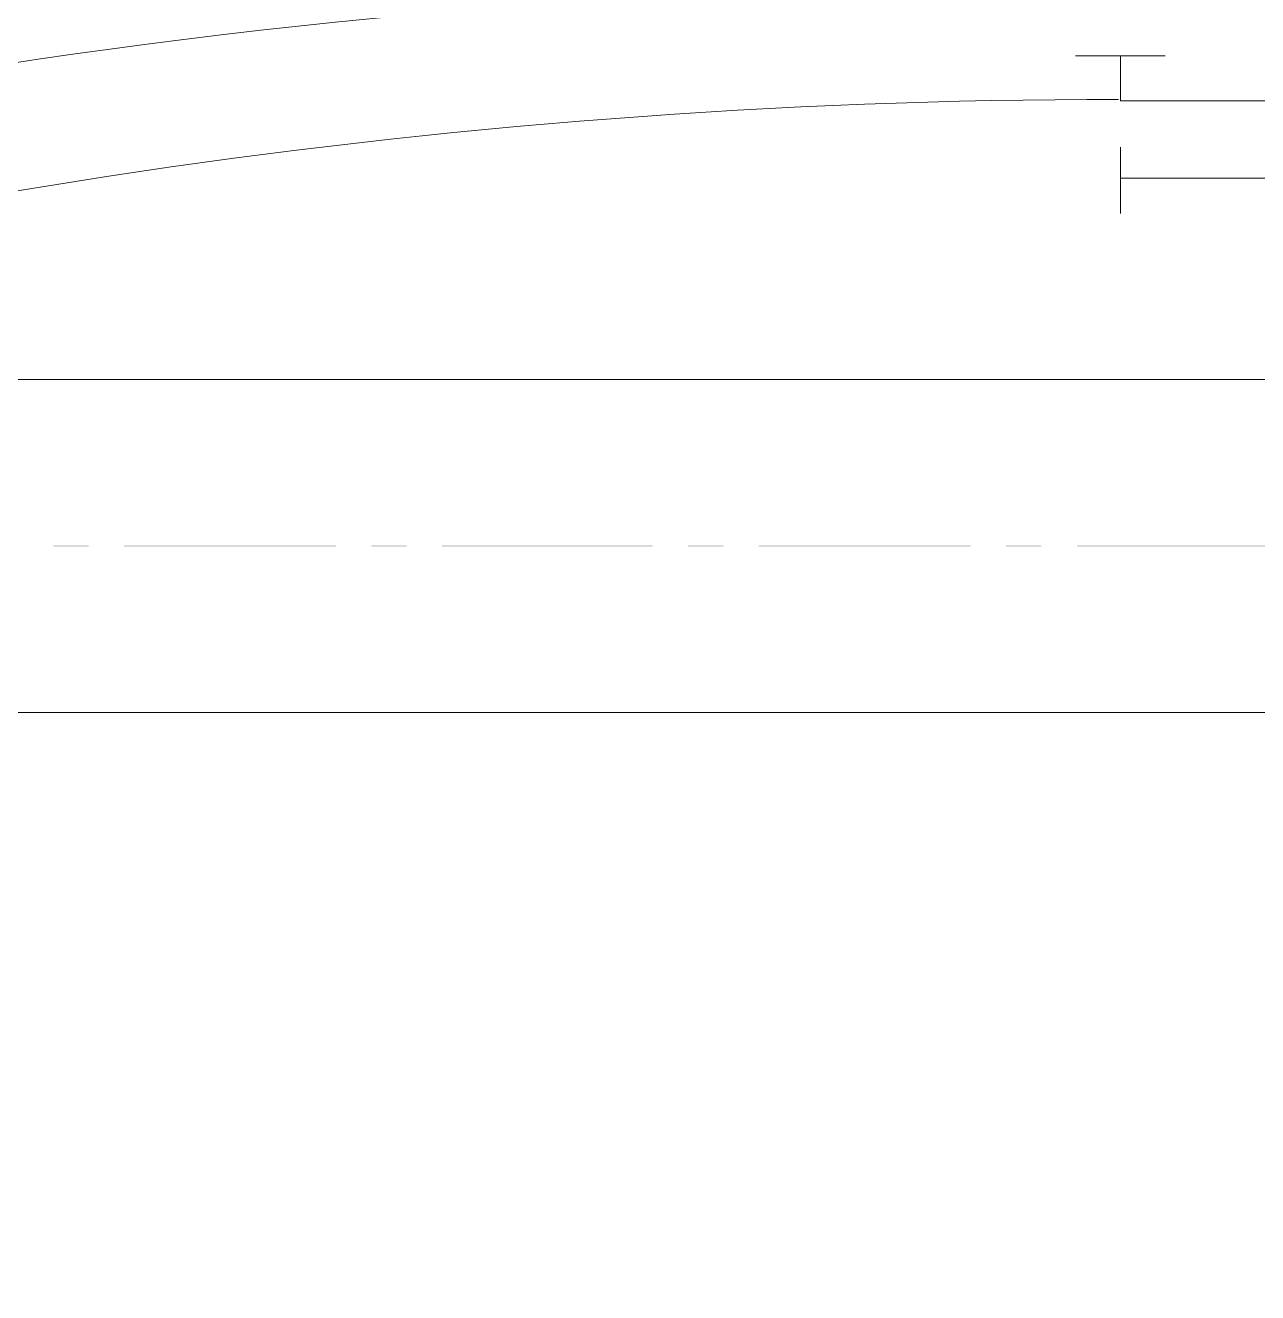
# Model space of a CAD drawing. Header units: millimetres. Extents: x 2315 to 4619, y 1334 to 1897.
# Drawn here: x 3451.7 to 3507, y 1577.5 to 1634.4 of the extents above; entities that cross this region are included whole.
import ezdxf

# ---------------------------------------------------------------- set-up
doc = ezdxf.new("R2010")
doc.units = ezdxf.units.MM
doc.layers.add('PDF_站场道路', color=7, linetype='Continuous', true_color=0x957000)
doc.layers.add('PDF_转运站初步方案', color=7, linetype='Continuous', true_color=0x00b85c)

msp = doc.modelspace()

# ---------------------------------------------------------------- hatches: boundary and pattern name
at = {"layer": 'PDF_站场道路', "transparency": 33554559}
for points in [[(3452.925, 1611.084), (3452.925, 1611.023), (3454.514, 1611.023), (3454.514, 1611.084)], [(3456.102, 1611.084), (3456.102, 1611.023), (3465.63, 1611.023), (3465.63, 1611.084)], [(3467.218, 1611.084), (3467.218, 1611.023), (3468.807, 1611.023), (3468.807, 1611.084)], [(3470.395, 1611.084), (3470.395, 1611.023), (3479.862, 1611.023), (3479.862, 1611.084)], [(3481.45, 1611.084), (3481.45, 1611.023), (3483.038, 1611.023), (3483.038, 1611.084)], [(3484.627, 1611.084), (3484.627, 1611.023), (3494.155, 1611.023), (3494.155, 1611.084)], [(3495.743, 1611.084), (3495.743, 1611.023), (3497.331, 1611.023), (3497.331, 1611.084)], [(3498.92, 1611.084), (3498.92, 1611.023), (3508.448, 1611.023), (3508.448, 1611.084)]]:
    msp.add_hatch(color=256, dxfattribs=at).paths.add_polyline_path(points)

# ---------------------------------------------------------------- linework, layer by layer
at = {"layer": 'PDF_站场道路', "lineweight": 9}
for points in [[(3361.976, 1618.536), (4057.873, 1618.536)], [(3323.922, 1603.571), (4289.309, 1603.571)]]:
    msp.add_lwpolyline(points, dxfattribs=at)
at = {"layer": 'PDF_转运站初步方案', "color": 142, "lineweight": 18, "true_color": 0x00a5dd}
msp.add_lwpolyline([(3498.858, 1633.074), (3502.89, 1633.074), (3500.874, 1633.074), (3500.874, 1631.058), (4068.867, 1631.058)], dxfattribs=at)
at = {"layer": 'PDF_转运站初步方案', "color": 142, "lineweight": 5, "true_color": 0x00a5dd}
for points in [[(3500.874, 1628.981), (3500.874, 1625.988)], [(3500.874, 1627.576), (4063.859, 1627.576)]]:
    msp.add_lwpolyline(points, dxfattribs=at)
at = {"layer": 'PDF_转运站初步方案', "color": 142, "lineweight": 18, "true_color": 0x00a5dd}
for centre, end in [((3495.972, 1336.129), 131.04492), ((3500.798, 1331.12), 124.70032)]:
    msp.add_arc(centre, 300, 90, end, dxfattribs=at)

doc.saveas('drawing.dxf')
